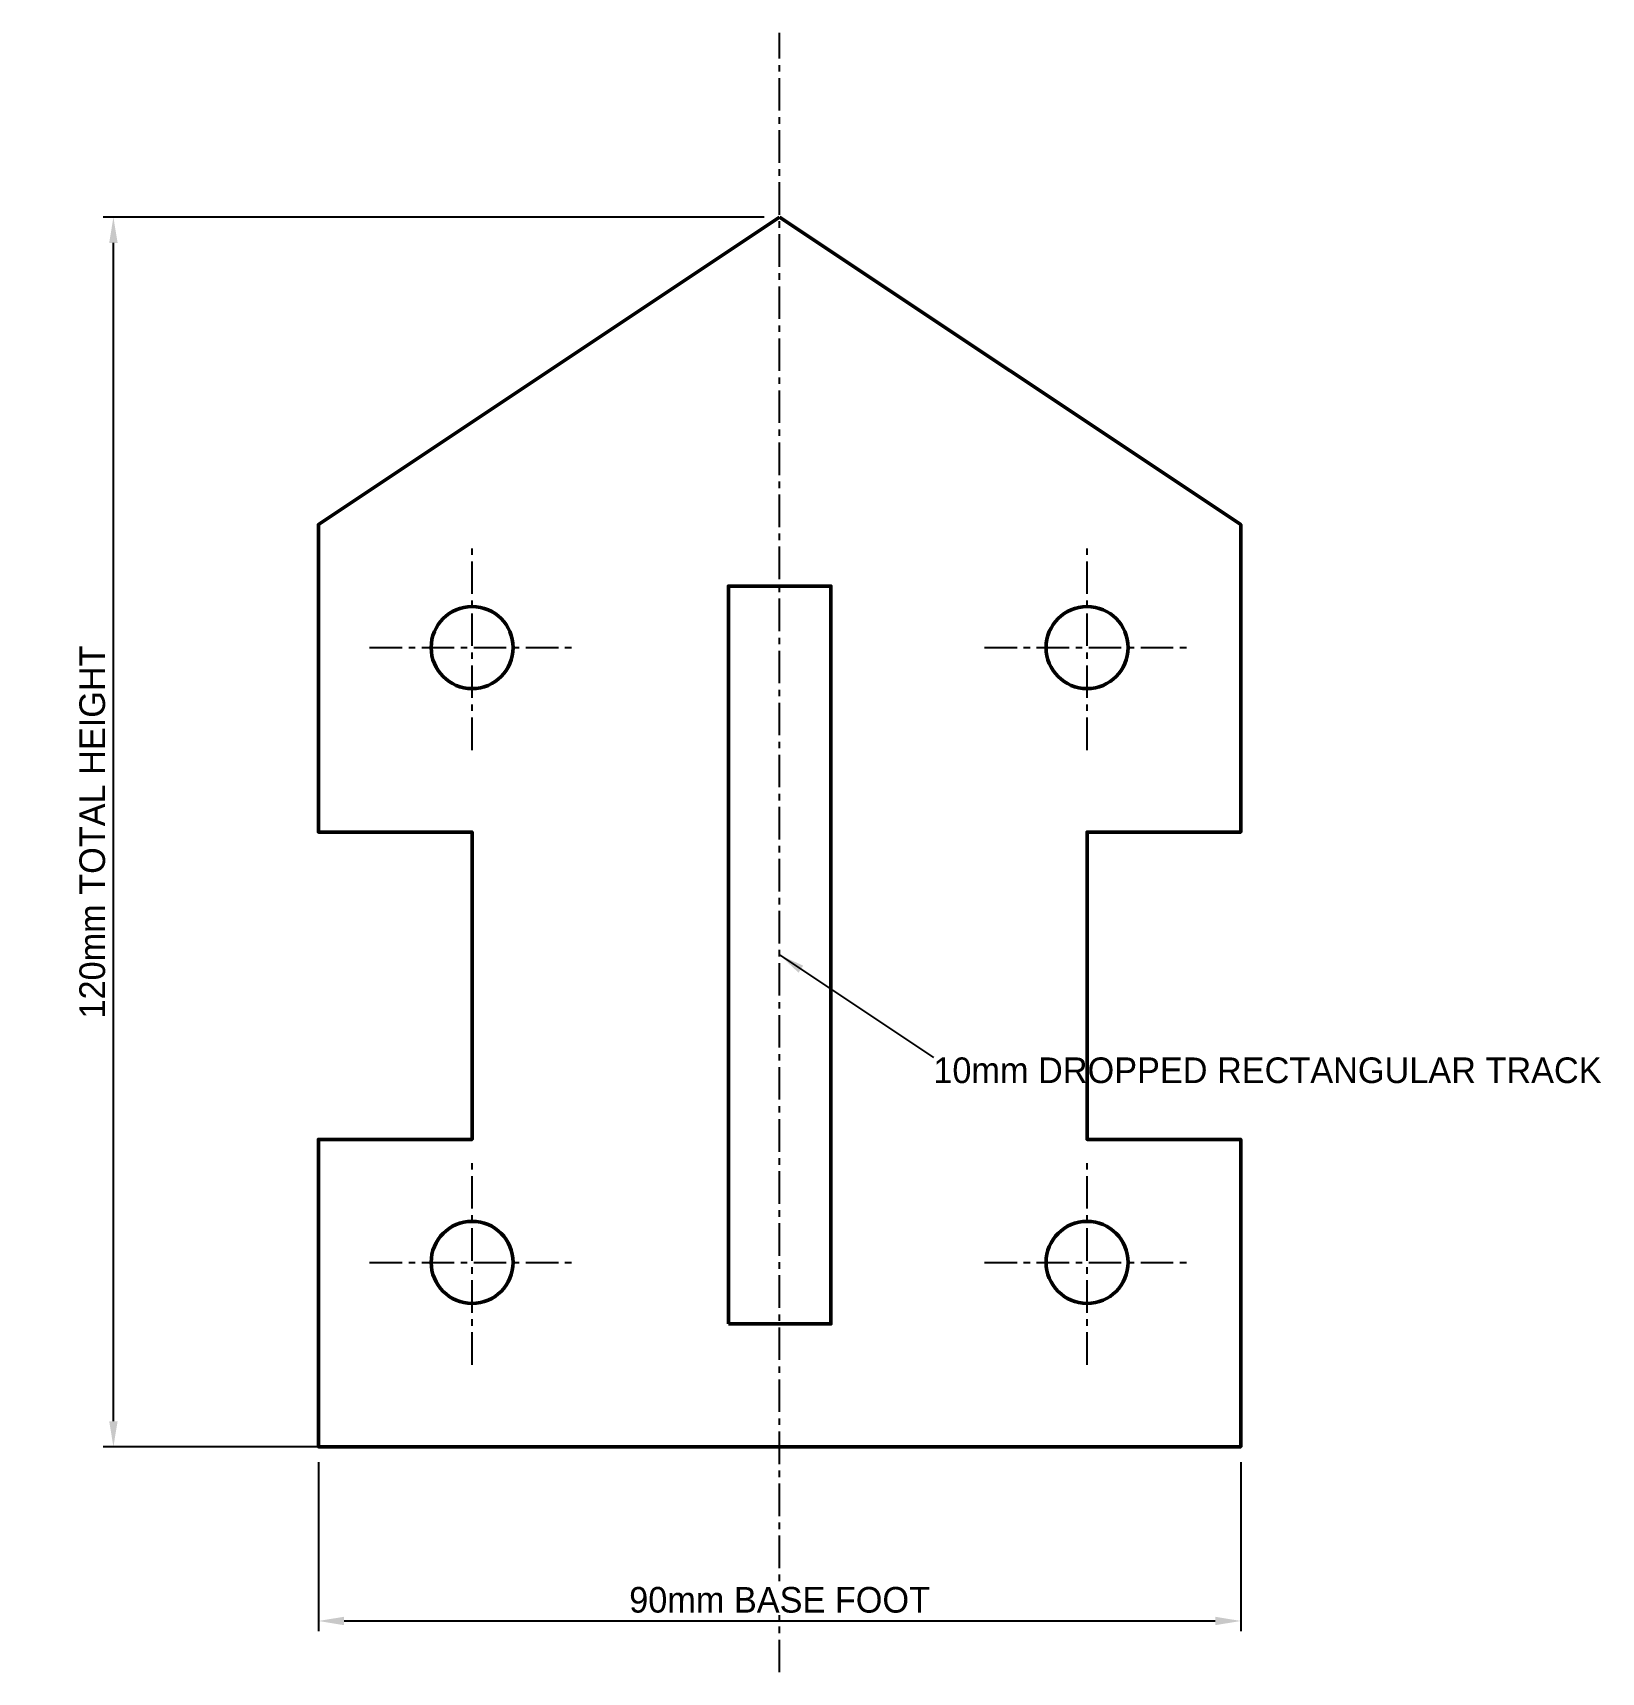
# Model space of a CAD drawing. Header units: metres. Extents: x 77 to 230, y 80 to 240.
import ezdxf

# ---------------------------------------------------------------- set-up
doc = ezdxf.new("R2010")
doc.units = ezdxf.units.M
doc.linetypes.add('CENTER', pattern=[5.08, 3.175, -0.635, 0.635, -0.635])
for name, color, linetype, lineweight in [('CENTERLINES', 7, 'CENTER', 25), ('DIMENSIONS', 7, 'Continuous', 25), ('GEOMETRY', 7, 'Continuous', 50)]:
    doc.layers.add(name, color=color, linetype=linetype, lineweight=lineweight)
doc.dimstyles.new('ENGINEERING_STYLE', dxfattribs={"dimtxt": 2.5, "dimasz": 2.5, "dimexe": 1, "dimexo": 1.5, "dimgap": 0.8, "dimtad": 1, "dimcen": 2.5, "dimazin": 3, "dimtfac": 1, "dimtmove": 0, "dimatfit": 3, "dimtfill": 1})

msp = doc.modelspace()

# ---------------------------------------------------------------- linework, layer by layer
at = {"layer": 'CENTERLINES'}
for p, q in [((150, 80), (150, 240)), ((120, 170), (120, 190)), ((180, 170), (180, 190)), ((110, 180), (130, 180)), ((170, 180), (190, 180)), ((120, 110), (120, 130)), ((180, 110), (180, 130)), ((110, 120), (130, 120)), ((170, 120), (190, 120))]:
    msp.add_line(p, q, dxfattribs=at)
at = {"layer": 'GEOMETRY'}
for points in [[(150, 222), (195, 192), (195, 162), (180, 162), (180, 132), (195, 132), (195, 102), (105, 102), (105, 132), (120, 132), (120, 162), (105, 162), (105, 192)], [(145, 114), (155, 114), (155, 186), (145, 186)]]:
    msp.add_lwpolyline(points, close=True, dxfattribs=at)
for centre in [(120, 180), (180, 180), (120, 120), (180, 120)]:
    msp.add_circle(centre, 4, dxfattribs=at)

# ---------------------------------------------------------------- texts
at = {"layer": 'DIMENSIONS', "insert": (165, 140), "char_height": 2.5, "attachment_point": 1}
msp.add_mtext('10mm DROPPED RECTANGULAR TRACK', dxfattribs=at)

# ---------------------------------------------------------------- next in the draw order: dimensions: what is measured, and where the dimension line sits
at = {"layer": 'DIMENSIONS'}
msp.add_linear_dim(base=(105, 85), p1=(105, 102), p2=(195, 102), text='90mm BASE FOOT', dimstyle='ENGINEERING_STYLE', dxfattribs=at).render()

# ---------------------------------------------------------------- next in the draw order: dimensions: what is measured, and where the dimension line sits
msp.add_linear_dim(base=(85, 102), p1=(150, 102), p2=(150, 222), angle=90, text='120mm TOTAL HEIGHT', dimstyle='ENGINEERING_STYLE', dxfattribs=at).render()

# ---------------------------------------------------------------- next in the draw order: leaders
msp.add_leader([(150, 150), (165, 140)], dimstyle='ENGINEERING_STYLE', dxfattribs=at)

doc.saveas('drawing.dxf')
